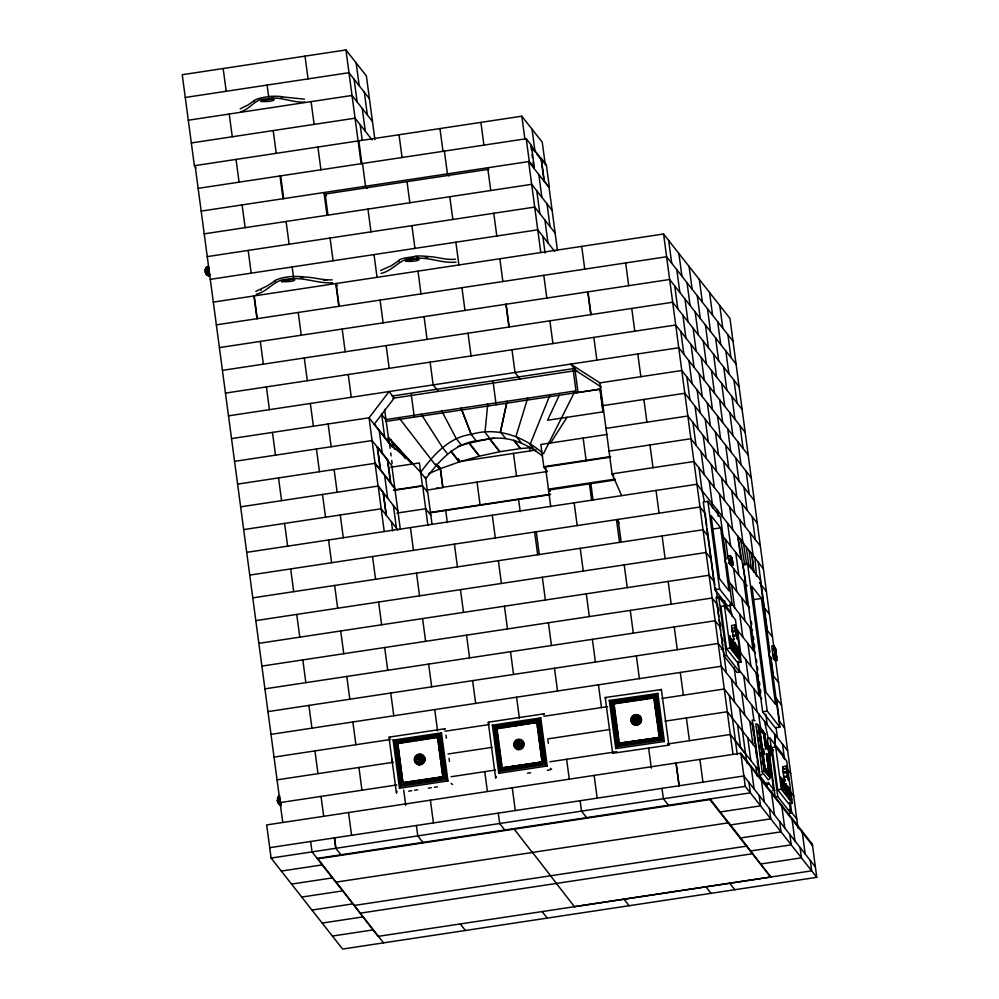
<?xml version="1.0" encoding="UTF-8"?>
<svg xmlns="http://www.w3.org/2000/svg" width="999" height="999" viewBox="0 0 999 999"><rect width="100%" height="100%" fill="white"/><g stroke="black" fill="none" stroke-linecap="round" stroke-linejoin="round"><path stroke-width="1.5" d="M397.352 754.195L395.766 742.532M398.613 751.061L397.627 743.743L399.712 742.969L399.488 741.308L397.902 741.583L398.077 743.194M400.012 774.05L397.327 754.195L398.951 753.258L398.589 751.098L396.978 751.298M402.035 776.648L398.963 753.945M402.185 784.839L401.323 784.128L399.987 774.1L401.623 773.85M401.161 782.579L402.747 781.705L401.998 776.698L400.399 776.897M439.348 750.736C438.136 747.389 443.718 750.311 439.323 750.773M441.371 753.333C441.695 749.712 437.175 754.27 441.333 753.371M442.008 770.641C440.709 767.269 446.466 770.304 441.97 770.679M444.031 773.238C444.343 769.692 439.81 774.113 443.993 773.276M495.854 733.503C494.542 730.157 500.299 733.116 495.816 733.541M497.877 736.101C498.189 732.554 493.656 736.975 497.839 736.138M498.513 753.408C497.177 750.037 502.947 752.996 498.476 753.446M502.047 767.369C501.123 763.486 499.025 769.18 502.11 767.457L497.002 729.108C492.395 728.421 498.176 732.742 496.878 728.82M538.723 724.15C538.973 720.391 534.615 725.286 538.711 724.2M539.872 732.679C540.184 729.133 535.651 733.566 539.835 732.729M540.509 749.987C539.248 746.528 544.954 749.837 540.471 750.037M541.995 761.425L541.795 759.852L543.406 759.54L543.656 761.126L541.008 762.237L502.397 767.806M731.78 628.334L733.99 639.934L734.015 638.698M735.177 627.659L737.424 639.41L735.576 625.474L735.464 626.435L735.052 624.937L731.605 625.461L731.73 628.171L735.177 627.659L735.052 624.937M785.251 769.03L782.766 769.218L783.84 777.072L787.524 777.06L788.648 780.619L786.8 766.683L786.688 767.644L786.263 766.146L782.829 766.67L782.991 769.542M786.263 766.146L787.462 777.047M209.278 275.487C208.429 277.71 206.556 266.209 207.829 266.408M209.628 274.038L209.553 274.713L208.666 271.491M279.633 795.541L280.107 800.998M730.207 563.099L729.158 558.828M757.729 732.367L757.741 733.066M759.465 726.635C760.664 734.178 759.502 720.654 759.24 730.082M768.256 773.413C763.049 764.997 772.215 782.03 769.417 773.726M769.218 753.783L769.143 754.457L767.906 747.951M770.029 773.925C768.843 775.311 769.218 773.064 768.706 773.463M770.167 755.032L770.054 756.006L768.518 745.566M404.995 782.579L405.219 784.24L403.584 784.452L403.309 782.816L440.634 777.222C439.96 780.169 443.718 778.77 442.47 776.86M541.52 762.05L541.233 763.86L501.148 769.73M772.726 648.538L772.739 650.599M407.867 782.192C409.752 784.015 405.244 785.239 406.231 782.404M410.726 781.755C412.637 783.94 407.829 784.502 409.153 781.992M419.33 780.469C421.178 782.279 416.695 783.528 417.694 780.669M422.202 780.032C424.051 782.105 419.48 782.904 420.567 780.244M425.062 779.607C426.923 781.767 422.227 782.354 423.489 779.844M430.806 778.745C432.679 780.569 428.171 781.792 429.17 778.945M433.666 778.308C435.626 780.256 430.856 781.243 432.08 778.546M436.538 777.884C438.461 780.019 433.703 780.656 434.952 778.121M538.399 721.228L537.537 720.516L495.429 726.872M497.002 728.933L498.963 728.009L498.751 726.348M501.61 725.948C500.836 728.109 508.828 728.071 507.355 725.049M501.835 727.584L498.963 727.971M504.483 725.524L504.695 727.11M504.258 767.657L504.47 769.242M507.117 767.232L507.342 768.818M510.214 724.662C510.139 726.91 519.63 726.46 518.818 723.326M510.427 726.285L507.567 726.685M509.989 766.795L510.202 768.381M513.299 725.861L513.086 724.188M515.946 723.8L516.171 725.386M513.074 767.994L512.862 766.333M515.721 765.933L515.946 767.519M518.593 765.509L518.806 767.095M521.678 722.939L521.903 724.562L519.03 724.949M521.453 765.072L521.678 766.658M521.903 724.525L524.762 724.138L524.55 722.464M527.422 722.077L527.572 723.751L524.762 724.088M524.537 766.27L524.325 764.61M527.634 723.701L530.494 723.264L530.282 721.64M527.185 764.21L527.41 765.796M530.057 763.785L530.282 765.371M533.154 721.216L533.366 722.839L536.725 722.664M533.366 722.839L530.506 723.226M532.929 763.348L533.141 764.934M536.001 764.547L535.789 762.886M538.661 762.487L538.873 764.073M541.745 763.686L543.693 763.161M436.975 737.387C435.851 733.591 434.403 738.298 437.724 738.061L442.794 776.747M536.238 722.414L536.026 720.741M487.737 404.108L485.002 432.305L490.109 438.798C509.428 435.576 527.622 444.443 542.507 456.006M768.918 782.979L768.231 784.19L766.595 784.49L759.602 775.599L752.197 720.017L755.019 720.754M612.911 708.84C611.663 705.144 617.345 708.741 612.899 708.828M613.673 714.522C612.424 710.876 618.094 714.36 613.673 714.472M614.934 711.438C615.259 707.617 610.789 712.474 614.922 711.438M615.571 728.746C614.385 725.124 619.942 728.458 615.559 728.733M617.594 731.343C617.857 727.522 613.411 732.354 617.582 731.343M617.969 734.19C618.369 730.281 613.773 735.339 617.981 734.14M654.27 699.937L653.658 697.914M655.032 705.619C653.796 701.972 659.465 705.456 655.044 705.581M656.293 702.547C656.63 698.713 652.147 703.571 656.281 702.534M656.93 719.842C655.756 716.221 661.301 719.555 656.917 719.842M658.953 722.452C659.215 718.618 654.77 723.451 658.94 722.439M659.34 725.286C659.727 721.39 655.132 726.435 659.34 725.249M764.148 770.666L762.2 772.065L755.781 723.963L757.13 723.963L758.079 725.174L764.148 770.666C764.397 772.714 773.551 778.508 768.243 779.757L762.2 772.065M505.556 438.361L500.449 431.868L507.042 401.186L385.614 419.63M500.449 431.868L507.13 401.248L575.087 390.971L543.456 453.783C523.613 436.401 497.277 426.623 471.166 434.39L461.076 408.116L471.166 434.353L476.273 440.896L490.109 438.798M657.13 737.774L657.305 739.372L658.94 739.173L658.728 737.487L619.48 743.106M624.213 742.544C626.098 744.342 621.578 745.616 622.577 742.744M627.085 742.132C628.908 744.28 624.238 744.892 625.499 742.357M632.842 741.295C634.727 743.094 630.207 744.367 631.206 741.495M635.714 740.883C637.612 743.069 632.779 743.643 634.128 741.108M644.343 739.635C646.253 741.67 641.62 742.507 642.707 739.834M650.087 738.798C651.935 740.858 647.352 741.658 648.463 738.998M652.971 738.373C654.832 740.534 650.124 741.133 651.385 738.611M396.203 745.666L397.864 745.366M396.591 748.513L398.201 748.251M397.727 757.042L399.338 756.792M398.489 762.724L400.099 762.474M400.499 765.321L398.838 765.559M399.625 771.253L401.273 770.966M400.886 768.169L399.225 768.406M402.397 779.545L400.736 779.782M500.511 756.056C500.824 752.197 496.353 757.042 500.499 756.043M537.837 730.132C536.588 726.535 542.282 729.857 537.812 730.132M541.246 755.731C540.009 752.135 545.691 755.444 541.233 755.719M542.507 752.634C542.869 748.838 538.386 753.658 542.494 752.634M402.859 782.417L397.877 743.581L437.15 737.499M442.744 776.385C447.028 775.561 441.496 773.151 442.707 776.897M542.045 761.787L536.925 722.926M763.736 763.785C764.235 762.075 763.698 760.027 763.086 758.591M619.168 742.756L614.048 704.407C609.677 703.92 615.147 707.841 614.098 703.758M653.433 697.901C652.834 693.855 650.237 699.163 653.895 698.151M769.48 776.335L766.57 754.22M527.684 398.139L516.033 436.176L521.153 442.669M771.777 753.658L771.203 754.595L771.678 753.958A5.907 5.357 -83 0 0 772.277 752.359L772.277 752.284A5.907 3.996 -28.4 0 1 771.727 753.583L771.478 754.295A6.831 5.445 68.6 0 1 770.491 755.394A6.881 5.395 -52.5 0 0 771.29 754.332L771.628 753.733M771.727 753.171L771.665 752.21M332.155 279.832C321.703 280.457 310.714 276.236 300.424 277.085M550.062 394.755L530.132 444.393L535.239 450.886M762.175 774.4L759.602 775.599M559.253 395.267L547.552 420.242L603.221 411.825L600.187 389.073L385.477 421.491M256.169 294.268C268.219 291.683 274.363 279.071 287.113 279.27C302.397 276.161 317.095 283.853 332.542 282.717M444.53 777.971L401.885 784.69M444.555 778.271L444.567 777.634M497.04 728.771L536.575 722.577M543.781 763.011L500.974 769.68L495.029 727.572M614.098 704.07C617.544 703.833 614.31 699.475 614.46 703.558M206.206 272.178L206.468 273.389L206.206 272.178A5.907 3.534 -27.3 0 0 206.393 272.365M550.586 442.994L567.045 417.295M397.065 791.445L396.528 792.969M496.316 776.485L495.779 778.009M613.286 751.76L612.674 753.283L668.88 745.129L661.35 689.347L660.389 690.247M278.421 797.677L278.671 797.389A6.831 5.482 37.3 0 1 279.258 796.952M394.318 740.933L400.387 786.438L399.488 788.248L447.977 780.956L441.483 732.754L440.184 734.04L394.318 740.933L393.107 740.084L399.488 788.248M493.568 725.973L499.637 771.478L498.738 773.288L547.24 765.996L540.734 717.794L539.448 719.08L493.568 725.973L492.37 725.124L498.738 773.288M610.614 701.261L616.683 746.765L615.721 748.576L664.36 741.52L657.817 693.306L656.63 694.58L610.614 701.261L609.265 700.349L615.721 748.576M374.175 424.3L394.205 398.052L389.098 391.558L369.068 417.794L231.531 438.598M476.273 440.846C453.808 443.856 438.436 461.663 425.761 478.846L420.654 472.352C433.329 455.157 448.701 437.35 471.166 434.353M443.993 729.67L445.142 728.97M543.244 714.71L544.243 713.798M759.877 727.135L759.352 730.269M764.472 735.476C764.784 738.81 766.008 741.608 765.509 745.017M442.582 776.735L402.872 782.567M541.957 761.937L502.572 767.856L502.834 769.492M612.325 702.534L655.319 696.291M659.015 737.549C658.503 733.478 663.299 736.226 658.691 737.687L619.904 743.306C618.893 739.934 615.147 742.632 619.417 743.181M442.207 777.06L440.684 777.259M769.118 774.275L770.229 774.138M326.661 280.257L323.401 279.97M764.485 735.451L765.296 737.175M614.298 703.796L653.583 698.026M240.16 108.866L248.077 104.945L254.258 100.574M240.547 111.801C250.774 109.153 254.957 97.939 266.508 99.113C279.533 95.492 291.671 102.959 304.782 102.085M380.619 270.492L391.333 265.709L399.175 260.389M381.006 273.414C394.205 270.517 400.437 256.78 414.997 258.441C428.796 256.755 442.02 263.624 456.081 262.138M428.683 473.688L439.485 469.018L438.399 466.196M761.163 729.782C763.411 729.295 760.152 732.23 762.237 731.493M760.951 728.496C761.438 732.904 760.114 728.883 761.101 728.696C759.74 727.284 759.864 730.644 761.163 730.119M767.744 772.414L767.819 772.09M261.251 289.822L260.776 290.222M436.076 464.173L439.797 468.893L459.165 461.963L458.279 459.065M280.532 96.691L304.395 99.151M424.812 256.718C434.765 255.644 445.092 260.527 455.382 259.191M768.206 772.826L767.731 772.527M759.877 733.266L760.064 731.53L759.727 733.116M760.264 736.101C759.615 732.417 760.788 737.1 760.639 738.948M761.026 737.474L760.376 738.623M765.459 738.386L764.61 738.648L764.922 739.71M760.751 741.458C760.676 737.599 762.262 747.302 761.837 749.787M765.846 741.233L764.922 741.907L766.058 742.856M761.787 743.156L760.876 743.843L762.012 744.792M766.221 744.08C763.948 744.18 767.819 746.628 765.896 747.851M762.175 746.003L761.313 746.265L761.625 747.327M766.595 746.915L765.946 748.064M762.549 748.85C760.851 749.787 763.96 753.496 762.649 755.681M762.924 751.698L762.274 752.834M763.311 754.532C761.388 754.757 764.347 757.092 763.136 758.703M767.344 756.93C766.433 753.283 768.293 757.692 767.407 759.228M763.686 757.379L762.774 758.054L763.898 759.003M768.119 758.291L767.469 759.44M764.073 760.227L763.211 760.476L763.523 761.55M767.794 762.075C767.669 759.228 768.943 763.86 768.169 764.922M764.447 763.074C762.287 763.099 766.021 765.671 764.11 766.845M768.88 763.985C767.582 765.933 770.254 770.491 769.367 773.651M764.822 765.908C764.447 770.441 765.696 771.278 767.544 772.502M769.255 766.832L768.393 767.082L768.706 768.156M769.642 769.667L768.718 770.341L769.854 771.29M770.017 772.514L769.155 772.764L769.467 773.838M457.742 446.441L469.031 443.194L479.245 456.193L459.49 461.863L451.123 451.223M495.716 726.972L495.142 727.722M497.277 728.246L497.165 726.623M759.889 728.945L760.451 729.22M660.464 738.91L661.038 738.161M271.603 98.751L272.877 98.414M417.794 258.229L414.985 258.891M398.963 261.426C397.003 258.242 411.538 257.255 414.747 256.493C414.335 255.307 432.517 256.356 426.698 257.218M760.027 727.334L759.315 727.547L760.751 728.234M761.675 730.769C761.138 732.105 760.152 728.071 761.812 729.607M762.949 732.404C759.515 729.083 764.472 731.368 763.461 733.054M763.248 731.418C762.549 731.98 765.034 733.104 763.91 735.551L765.758 749.362M763.81 733.703C763.074 730.306 762.437 732.217 758.079 725.174M764.322 732.791C762.512 732.966 766.67 733.503 765.084 735.551M765.758 770.229C764.023 765.758 766.533 772.864 769.03 774.45M766.47 771.141C765.022 768.368 766.52 770.092 767.394 772.314M766.97 770.429L766.258 770.641L767.319 770.878M290.659 279.233L287.15 279.782M254.383 101.548C250.724 100.387 263.998 96.728 266.246 97.153C267.245 95.792 286.214 96.091 281.78 97.415M302.035 277.635C309.24 276.273 286.513 275.999 286.85 277.322C284.84 276.548 270.367 281.169 275.349 281.668M374.887 139.635L366.383 75.936L345.954 49.95L182.23 74.713L194.368 165.709L196.066 167.882M185.265 97.465L348.988 72.702L369.43 98.689M188.299 120.217L352.023 95.454L372.465 121.441M191.333 142.957L355.057 118.194L372.09 139.86M194.368 165.709L521.828 116.184L542.257 142.183L545.292 164.922M198.139 188.349L526.248 138.724L531.356 145.23L534.39 167.969L529.283 161.476L526.248 138.724M201.174 211.101L529.283 161.476M488.886 169.268L325.162 194.031L327.984 215.272M204.208 233.853L531.668 184.328L552.097 210.314M207.243 256.606L534.702 207.08L555.132 233.067M210.277 279.345L537.737 229.82L554.77 251.486M213.311 302.098L663.573 234.003L729.982 318.469L773.9 647.589M216.358 324.85L666.608 256.755L733.016 341.221M219.393 347.602L669.642 279.495L736.051 363.973M222.427 370.354L672.677 302.247L739.085 386.725M225.462 393.094L675.711 325L742.12 409.478M228.496 415.846L678.746 347.752L745.154 432.217M392.108 396.041L575.224 368.356M392.782 398.276L576.86 370.429M601.211 386.925L575.799 370.592L570.691 364.098L599.924 382.879L681.78 370.504L748.201 454.97M600.499 389.16L576.236 392.832L573.201 370.08M234.565 461.351L372.103 440.547L391.795 465.609L394.83 488.349L390.459 482.792L387.425 460.039M602.959 405.631L684.814 393.256L751.236 477.722M494.093 438.024L489.747 438.686L499.962 451.673L520.254 448.613L513.748 440.334M237.6 484.103L375.137 463.299L380.244 469.792L377.21 447.04M605.993 428.384L687.849 415.996L754.27 500.474M607.404 434.403L540.834 444.468L543.868 467.22L547.277 471.553M390.684 467.27L419.393 462.924L422.427 485.676L427.784 492.495L432.03 524.338M458.291 461.75L536.088 449.987M240.634 506.843L378.171 486.051L383.279 492.544L386.313 515.297M609.028 451.136L690.883 438.748L757.304 523.226M610.589 456.568L545.404 466.421L548.439 489.173L550.137 491.346M393.718 490.022L422.427 485.676M543.868 467.22L610.439 457.155M393.868 490.347L422.677 485.989L427.934 525.424M435.639 488.386L438.698 487.924M441.77 487.462L547.552 471.466M427.472 489.997L442.794 487.687L440.172 467.969M243.669 529.595L381.206 508.803L397.927 530.057M548.439 489.173L615.147 479.083M396.903 513.099L425.711 508.741L430.819 515.234M615.234 479.982L548.526 490.072L550.761 506.755M429.47 512.524L550.586 494.218M430.544 512.762L550.461 494.63M246.703 552.347L696.965 484.253L763.373 568.718M726.098 558.99L720.554 517.42L707.879 501.311L703.296 501.998L715.009 589.747L727.672 605.869L732.255 605.169L726.71 563.611M249.738 575.099L699.999 507.005L705.631 514.173M252.784 597.852L703.034 529.745L708.141 536.251M713.211 528.971L720.666 527.847L729.07 590.896L719.517 578.733L711.101 515.684L720.666 527.847M255.819 620.604L706.068 552.497L711.176 559.003M730.319 555.594L728.358 555.881A7.655 0.762 81.4 0 0 729.357 563.361L730.981 565.434L732.941 565.134A7.655 0.762 81.4 0 0 731.942 557.667L730.319 555.594A7.655 0.762 81.4 0 0 731.318 563.061L732.941 565.134M729.357 563.361L731.318 563.061M769.829 651.835L760.189 579.582L747.514 563.461L742.931 564.16L762.624 711.75L775.286 727.859L779.869 727.16L770.441 656.443M258.853 643.344L709.103 575.249L714.297 581.855L714.922 584.877M715.009 589.747L719.592 589.06L732.255 605.169M732.23 616.62L731.817 613.548L718.743 596.915L716.121 597.315L723.925 655.806L737.012 672.439L739.622 672.052L738.186 661.276M261.888 666.096L712.137 598.001L717.781 605.169M752.484 599.8L761.425 598.451L775.574 704.482L766.008 692.319L751.86 586.276L761.425 598.451M724.45 605.794L720.853 606.343L726.485 648.588L737.524 662.624L741.121 662.075L735.489 619.83L724.45 605.794L730.094 648.039L741.121 662.075M264.922 688.848L715.172 620.754L719.43 626.161M731.792 630.644L735.239 630.119M732.092 631.892L735.526 631.368M732.517 635.426L735.951 634.914M732.866 636.375L736.313 635.851M267.957 711.6L718.206 643.493L723.313 649.999L726.348 672.752M721.103 649.4L723.863 648.988M726.485 648.588L730.094 648.039M775.711 653.633L776.011 658.091L774.625 648.289L776.66 657.991L776.722 656.88L775.324 647.851L773.688 645.779L771.727 646.078L773.401 658.653L775.037 660.714L776.997 660.426L775.823 650.998M736.275 653.234L739.872 652.697M723.925 655.806L726.548 655.406L739.622 672.052M270.991 734.352L721.241 666.246L787.662 750.724M773.401 658.653L775.374 658.353L776.997 660.426M274.026 757.092L390.759 739.447M444.942 731.243L489.298 724.537M543.881 716.283L607.542 706.655M661.95 698.426L724.275 688.998L754.008 726.797M277.06 779.844L393.406 762.249M447.977 753.995L492.02 747.339M547.589 738.935L609.74 729.532M664.984 721.178L727.309 711.75L755.444 747.514L756.655 756.618M762.624 711.75L767.207 711.051L779.869 727.16M280.095 802.597L396.828 784.939M451.024 776.747L495.367 770.042M549.949 761.787L616.645 751.698M668.019 743.93L730.356 734.502L759.615 771.715M761.825 731.655L763.611 731.88M783.453 757.829L783.041 754.757L769.967 738.124L767.344 738.511L768.368 746.216M775.674 747.002L772.077 747.539L777.709 789.797L788.748 803.833L792.344 803.283L786.712 761.038L775.674 747.002L781.305 789.247L792.344 803.283M269.705 847.676L743.868 775.973M783.016 771.84L786.45 771.328M783.316 773.101L786.75 772.577M783.728 776.635L787.175 776.111M271.091 858.079L745.254 786.363L816.77 877.334L342.62 949.05L271.091 858.079L266.671 824.924L740.833 753.221L812.349 844.192L816.77 877.334M317.133 858.391L750.361 792.856L748.975 782.467M772.327 790.609L775.087 790.184M777.709 789.797L781.305 789.247M787.487 794.442L791.096 793.893M281.318 871.078L322.24 864.884M788.223 813.648L790.846 813.248L777.771 796.615L775.149 797.015L769.405 753.908M789.372 799.375L791.77 799.013M719.642 812.05L760.576 805.856L759.19 795.454M291.533 884.078L332.467 877.884M532.542 852.459L335.976 882.129L317.894 858.815L710.526 799.475L728.608 822.801M729.857 825.049L770.791 818.855L769.405 808.453M301.748 897.065L342.682 890.871M740.084 838.036L781.006 831.842L779.62 821.453M311.963 910.064L352.897 903.87M752.734 853.808L746.915 846.091L354.308 905.456L360.127 913.173L752.647 853.708L770.729 877.035L574.4 906.667M750.299 851.036L791.233 844.842L789.834 834.44M322.178 923.064L363.112 916.87M760.514 864.035L801.448 857.841L800.062 847.439M332.405 936.051L373.326 929.869M444.905 728.758L388.973 737.162L396.378 792.756M544.168 713.798L488.224 722.202L495.629 777.796M492.32 725.187L540.821 717.894M393.069 740.147L441.558 732.854M497.215 726.748L538.261 720.916M396.004 744.093L397.677 743.955M396.378 746.94L397.989 746.628M396.753 749.787L398.364 749.475M397.115 752.559L398.776 752.384M397.49 755.406L399.15 755.219M397.902 758.316L399.5 758.004M398.089 759.877L399.725 759.627M398.251 761.101L399.887 760.851M398.626 763.935L400.299 763.76M399.001 766.782L400.674 766.595M399.413 769.692L401.049 769.442M399.8 772.527L401.398 772.227M400.149 775.311L401.785 775.074M400.524 778.159L402.16 777.909M400.899 781.006L402.572 780.818M400.387 786.438L446.266 779.545L447.977 780.956M499.637 771.478L545.516 764.572L547.24 765.996M408.641 791.146L411.675 790.696M414.697 790.234L417.732 789.784M428.334 788.186L431.356 787.736M434.39 787.274L437.412 786.825M527.584 773.226L530.619 772.764M547.277 770.266L550.299 769.817M606.131 698.114L605.144 697.502L661.463 689.56M609.303 700.474L657.941 693.418M654.058 698.363C656.031 696.303 656.955 701.161 654.258 699.924M616.683 746.765L662.699 740.084L664.36 741.52M268.331 99.376L263.274 99.912M413.261 259.191L408.191 259.728M275.212 280.694L267.008 286.064L255.844 291.371M760.813 729.67C758.728 729.957 761.912 728.97 760.239 727.584M762.537 730.519L761.775 730.369M764.535 734.415C762.712 734.852 761.688 727.647 758.503 727.334L764.148 769.417L769.455 776.335M765.534 768.606L764.772 768.456M766.258 769.517L765.122 769.267L764.41 767.232M770.042 775.686L769.068 773.913M530.794 447.689L520.579 448.563L514.085 440.297M760.489 728.708L761.762 729.332M764.297 734.715L758.928 728.671M760.276 731.792L759.477 730.257M760.114 730.569L759.29 730.157M760.651 734.627L759.864 733.104M760.489 733.416L759.677 733.004M760.863 736.251L760.052 735.851M761.413 740.321L760.614 738.798M761.25 739.098L760.439 738.686M765.684 740.009L764.71 739.46M761.625 741.945L760.664 741.383M766.433 745.704L765.808 745.391M762.387 747.627L761.413 747.077M762.761 750.474L761.8 749.912M763.149 753.321L762.324 752.909M767.744 755.456L766.608 753.671L769.879 777.946M767.582 754.233L766.757 753.82M763.523 756.168L762.562 755.606M767.956 757.08L767.332 756.767M768.493 761.138L767.707 759.615M768.331 759.914L767.369 759.365M764.285 761.85L763.311 761.288M768.718 762.761L767.894 762.349M764.66 764.697L763.848 764.285M769.093 765.609L768.131 765.047M769.48 768.456L768.506 767.894M438.286 735.476L439.135 736.188M271.616 97.415L272.877 97.39M416.533 257.218L417.794 257.205M654.745 696.003L655.444 696.415L660.988 738.81L618.219 745.017M619.655 743.156C618.443 745.679 623.201 745.242 621.341 742.931M782.766 766.658L783.74 768.755M766.196 748.239L766.82 748.551L765.846 747.989L763.898 734.19M767.869 745.666L769.405 756.106L769.48 754.183M618.144 745.129L617.657 744.455M531.518 721.428L531.73 723.051M528.858 723.476L528.646 721.852M525.998 723.913L525.786 722.289M522.914 722.714L523.126 724.337M520.042 723.151L520.317 724.799M517.395 725.199L517.182 723.576M514.31 724.013L514.535 725.636M511.451 724.437L511.663 726.061M508.578 724.874L508.853 726.523M505.706 725.299L505.931 726.922M503.059 727.359L502.847 725.736M499.975 726.161L500.199 727.784M540.109 763.885L539.885 762.262M537.237 764.322L537.025 762.699M534.153 763.124L534.378 764.747M531.293 763.561L531.555 765.209M528.633 765.609L528.421 763.985M525.549 764.422L525.774 766.046M522.689 764.847L522.902 766.483M520.042 766.907L519.817 765.284M514.298 767.769L514.085 766.146M511.213 766.57L511.438 768.206M508.354 767.007L508.616 768.656M505.706 769.068L505.482 767.432M437.762 777.659C436.526 780.231 441.296 779.657 439.41 777.409M426.298 779.382C425.062 781.955 429.832 781.38 427.934 779.133M414.835 781.106C413.586 783.678 418.369 783.104 416.471 780.856M654.208 738.161C652.971 740.746 657.742 740.159 655.856 737.924M645.579 739.41C644.343 741.995 649.113 741.408 647.227 739.173M636.95 740.659C635.714 743.244 640.484 742.657 638.598 740.421M489.16 722.839L488.374 722.427M389.91 737.799L389.111 737.387M207.255 274.713L207.105 274.6A5.907 3.621 20 0 1 206.019 273.551L206.006 273.626A5.907 5.719 54.1 0 0 207.055 274.975C208.092 276.174 205.432 273.639 207.205 275.112M550.412 768.356L551.66 769.38M451.148 783.316L452.559 784.54M667.544 743.893L668.88 745.129M387.937 438.673L390.047 444.155L412.899 463.911M653.808 698.001L659.265 736.937M439.011 735.876L395.904 742.045L401.486 784.452M388.411 437.262L420.654 472.352M391.433 441.496L412.237 464.135M745.741 581.88L737.662 535.988L743.468 543.369L746.628 564.56M530.831 145.479L541.046 158.479L544.08 181.219M533.216 149.563L535.077 151.935L532.042 129.183M536.938 154.296L543.444 162.562M760.339 545.966L693.93 461.501L612.062 473.876L599.924 382.879M449.125 176.024L447.427 173.851L444.393 151.111M721.353 534.178L741.333 559.577M759.44 582.617L766.408 591.47M729.033 562.824L747.152 585.864M762.474 605.369L769.442 614.223M728.358 580.856L749.487 607.729M765.646 628.284L772.477 636.975M731.393 603.608L752.522 630.481M735.364 627.534L755.556 653.234M772.976 675.386L778.546 682.467M613.761 476.048L612.062 473.876L621.64 495.641M738.398 650.287L758.603 675.986M776.011 698.126L781.58 705.219M520.129 379.008L515.022 372.515L511.988 349.762M367.257 188.399L365.559 186.239L362.525 163.486M738.648 669.492L761.638 698.738M779.045 720.878L784.615 727.971M619.043 522.877L616.495 519.63L619.53 542.382M764.535 740.197L768.356 745.054M786.438 768.056L790.696 773.476M326.523 195.779L323.976 192.532L327.01 215.285M767.794 763.236L770.641 766.845M789.472 790.808L793.73 796.215M767.969 782.342L774.475 790.621M789.335 809.515L796.765 818.968M735.326 741.021L745.541 754.008L742.507 731.256M743.868 775.961L815.384 866.932M438.261 391.396L433.154 384.89L430.119 362.15M337.487 285.739L335.789 283.579L338.823 306.331M461.326 445.054L456.218 438.561L441.783 411.089M450.811 451.336L459.165 461.963M447.477 453.821L442.37 447.315L421.253 414.235M709.427 799.05L770.729 877.022M435.764 464.298L439.485 469.018M436.088 465.884L398.863 417.632M381.368 414.098L386.051 420.055M394.568 444.105L405.719 458.279M393.344 443.069L405.419 458.429M374.5 424.25L389.086 442.807L384.59 409.378M390.047 444.155L392.607 447.402M389.498 443.793L369.068 417.794L378.059 486.038L397.902 511.276M668.493 805.244L663.386 798.75L662 788.348M729.632 883.241L734.914 889.722M375.025 463.286L394.867 488.523L400.337 529.47M705.893 886.837L711.001 893.331M586.625 817.619L581.518 811.126L580.132 800.723M624.038 899.212L629.145 905.718M504.77 830.007L499.662 823.513L498.276 813.111M542.17 911.6L547.277 918.093M422.902 842.382L417.794 835.888L416.408 825.486M460.302 923.975L465.409 930.481M341.034 854.769L335.764 848.301L334.378 837.899M383.554 942.856L312.025 851.885L310.639 841.483M746.915 846.091L728.833 822.764L532.28 852.447L514.198 829.12M532.504 852.409L550.624 875.786M556.318 883.341L574.437 906.717M336.201 882.092L354.283 905.419M360.015 913.036L378.097 936.363L811.663 870.841L810.276 860.439M550.611 875.761L556.431 883.503M279.333 803.433L278.821 802.684M763.898 764.397L763.536 763.748M617.869 744.929L612.1 702.859M438.886 735.714L444.692 777.959M763.698 748.863L764.447 754.495L764.347 752.022M281.256 805.656L280.344 802.334M277.485 799.699L277.834 801.735M811.2 842.719L812.524 845.491L742.157 755.981L740.821 753.209L745.254 786.363M398.888 448.451L400.149 451.198M398.576 448.588L399.85 451.336M390.934 439.697L394.63 449.288M438.711 466.071L439.797 468.893M725.586 558.99C724.45 556.843 726.136 566.683 726.248 563.161M772.215 749.849L771.54 748.351A5.907 5.719 54.1 0 0 770.491 747.015L770.167 746.753A6.831 6.131 -81 0 0 768.718 746.028L768.943 746.678M205.307 270.642L205.769 273.326A5.907 5.245 -70.8 0 0 206.731 274.563L207.005 274.762A6.831 4.795 -62.9 0 0 208.204 275.175A6.881 4.058 25.2 0 1 207.155 274.413L206.556 273.901A5.907 2.373 9 0 1 205.732 273.189L205.582 272.203M458.591 458.966L459.49 461.863M731.73 639.422C730.107 633.566 732.255 651.91 733.041 649.175M784.827 779.994L785.214 781.143L785.226 779.907M764.56 721.353L768.356 738.773M702.147 490.846L704.357 501.436M715.559 587.899L717.769 598.488M773.775 657.492L773.201 654.283M209.203 269.243C206.718 258.591 209.241 281.094 209.89 274.438M209.128 269.83L208.404 267.532L208.529 270.554M280.994 802.234L281.243 803.446M775.998 651.011L775.349 648.151L775.636 652.597M740.721 539.935L744.779 565.259M782.954 780.631C781.28 774.749 783.503 793.156 784.252 790.371L782.704 778.571M735.089 643.656C732.567 634.577 740.247 677.322 734.827 642.419M775.374 658.353L773.688 645.779M769.642 653.234C766.895 638.349 770.716 666.595 770.104 656.917M204.783 271.703L204.67 271.828M277.01 800.936L276.898 801.073M802.135 831.193L805.169 853.945M775.511 659.715L797.976 828.071M727.909 334.727L730.943 357.48M733.978 380.219L737.012 402.972M740.047 425.724L743.081 448.476M746.116 471.228L749.163 493.968M752.197 516.72L755.232 539.472M758.266 562.225L767.369 630.469M771.016 657.767L773.438 675.973M776.473 698.726L779.507 721.478M782.492 744.068L784.577 759.39M790.434 803.371L791.658 812.474M791.92 818.193L794.954 840.946M789.41 802.472L790.846 813.248M786.663 788.261L787.075 791.358M719.767 305.482L722.801 328.221M725.836 350.974L728.87 373.726M731.905 396.478L734.939 419.23M737.974 441.983L741.008 464.722M744.043 487.475L747.09 510.227M750.124 532.979L753.159 555.731M776.023 727.11L777.434 737.724M780.956 779.969L781.767 786.038M717.694 321.728L720.729 344.48M723.763 367.232L726.797 389.985M729.832 412.724L732.866 435.477M735.901 458.229L738.935 480.981M741.97 503.733L745.017 526.473M781.693 805.194L784.739 827.946M746.265 546.915L749.013 566.92M747.514 563.461L767.207 711.051M769.967 738.124L771.403 748.9M771.815 751.972L777.771 796.615M709.552 292.482L712.587 315.234M715.621 337.987L718.656 360.726M721.69 383.479L724.725 406.231M727.759 428.983L730.793 451.735M733.828 474.475L736.862 497.227M739.897 519.98L742.944 542.732M765.808 714.11L767.22 724.725M751.31 621.378L751.71 624.412M753.333 636.55L753.745 639.585M754.345 644.13L754.757 647.165M756.368 659.303L756.78 662.325M757.379 666.882L757.791 669.917M759.402 682.055L759.814 685.089M760.414 689.635L760.826 692.669M768.818 753.196L773.626 789.547M764.522 733.054L764.747 734.69M765.097 736.912L765.259 738.124M765.471 739.76L765.634 740.971M765.858 742.594L766.021 743.818M766.233 745.441L766.395 746.665M767.369 753.97L767.532 755.194M767.756 756.817L767.919 758.041M768.131 759.665L768.293 760.876M768.506 762.499L768.668 763.723M768.893 765.346L769.055 766.57M769.267 768.194L769.43 769.405M769.655 771.041L769.817 772.252M770.029 774.312L770.254 775.948M707.479 308.728L710.514 331.481M713.548 354.233L716.583 376.985M719.617 399.737L722.652 422.477M725.686 445.229L728.721 467.982M731.755 490.734L734.789 513.486M737.824 536.238L740.858 558.978M743.905 581.73L746.94 604.482M749.974 627.235L753.009 649.987M756.043 672.727L759.078 695.491M764.173 732.592L764.385 734.215M769.68 773.863L769.892 775.499M763.81 732.142L765.833 747.614M766.37 753.958L769.18 774.587M771.478 792.207L774.512 814.959M763.099 731.231C762.986 734.053 762.324 732.816 762.736 730.769M768.606 772.502L768.818 774.125M768.243 772.052L768.618 773.863M762.374 730.319C762.262 733.141 761.638 731.905 762.025 729.869M767.881 771.59L768.106 773.214M767.532 771.141L767.894 772.964M766.82 770.229L767.032 771.852M766.458 769.779L766.832 771.59M758.641 713.81L760.863 730.494M766.096 769.317L766.32 770.941M765.746 768.868L766.108 770.679M765.384 768.406L765.596 770.029M759.902 730.306L760.064 731.53M760.289 733.154L760.451 734.365M760.664 736.001L760.826 737.212M761.038 738.835L761.201 740.059M761.425 741.683L761.588 742.906M761.8 744.53L761.962 745.741M762.187 747.377L762.349 748.588M762.562 750.212L762.724 751.435M762.936 753.059L763.099 754.282M763.323 755.906L763.486 757.117M763.698 758.74L763.86 759.964M764.085 761.588L764.247 762.811M764.46 764.435L764.622 765.646M699.325 279.483L702.372 302.235M705.406 324.987L708.441 347.739M711.475 370.492L714.51 393.231M717.544 415.984L720.579 438.736M723.613 461.488L726.648 484.24M729.682 506.98L732.717 529.732M735.751 552.484L738.785 575.237M741.832 597.989L744.867 620.729M747.901 643.481L750.936 666.233M753.97 688.985L757.005 711.738M766.52 783.016L767.12 787.562M758.179 737.737L758.578 740.709M759.165 745.154L759.565 748.126M760.164 752.572L760.551 755.544M761.35 761.475L761.738 764.447M697.252 295.741L700.287 318.494M703.333 341.233L706.368 363.986M709.402 386.738L712.437 409.49M715.471 432.242L718.506 454.982M721.54 477.734L724.575 500.487M727.609 523.239L730.644 545.991M733.678 568.731L736.713 591.483M739.76 614.235L742.794 636.987M745.828 659.74L748.863 682.479M751.897 705.232L753.92 720.404M761.263 779.208L764.297 801.96M752.984 724.2L759.59 773.688M752.372 724.737L753.795 735.351M754.195 738.386L754.807 742.931M757.254 761.176L757.667 764.198M758.066 767.232L758.478 770.266M689.11 266.496L692.145 289.235M695.179 311.988L698.214 334.74M701.261 357.492L704.295 380.244M707.329 402.984L710.364 425.736M713.398 448.489L716.433 471.241M719.467 493.993L722.502 516.733M725.536 539.485L728.171 559.203M731.605 584.989L734.64 607.742M737.687 630.494L740.721 653.234M743.756 675.986L746.79 698.738M749.824 721.49L752.859 744.243M755.893 766.982L757.105 776.086M687.037 282.742L690.072 305.494M693.106 328.246L696.141 350.986M699.188 373.738L702.222 396.491M705.257 419.243L708.291 441.995M711.325 464.747L714.36 487.487M717.394 510.239L718.206 516.308M729.944 604.27L731.156 613.374M737.836 663.423L738.236 666.458M741.683 692.245L744.717 714.984M747.751 737.737L750.786 760.489M751.048 766.208L754.083 788.96M731.68 638.873L733.091 649.437M678.895 253.496L681.93 276.248M684.964 299.001L687.999 321.74M691.033 344.493L694.068 367.245M697.115 389.997L700.149 412.749M703.184 435.489L706.218 458.241M709.253 480.994L712.287 503.746M729.894 635.689L730.294 638.723M730.719 641.783L731.33 646.341M734.14 667.544L736.575 685.739M739.61 708.491L742.644 731.243M745.679 753.995L746.89 763.086M707.879 501.311L719.592 589.06M676.822 269.742L679.857 292.495M682.891 315.247L685.926 337.999M688.96 360.751L691.995 383.491M695.029 406.243L698.076 428.996M701.111 451.748L704.145 474.5M731.455 679.245L734.502 701.997M737.537 724.75L740.571 747.489M718.743 596.915L726.548 655.406M718.431 608.241L718.83 611.263M720.441 623.326L720.853 626.348M722.464 638.423L722.864 641.433M668.681 240.497L671.715 263.249M674.75 286.001L677.784 308.753M680.819 331.493L683.853 354.245M686.887 376.998L689.922 399.75M692.956 422.502L696.003 445.242M699.038 467.994L702.072 490.746M705.107 513.498L706.718 525.636M707.13 528.658L714.21 581.743M717.245 604.495L717.856 609.053M718.256 612.075L718.868 616.633M719.268 619.667L719.879 624.213M720.279 627.247L720.691 630.282M721.29 634.827L721.703 637.861M722.302 642.419L722.714 645.441M729.382 695.491L737.274 754.645M663.573 234.003L732.979 754.22M699.899 759.402L702.934 782.155M625.674 262.937L628.708 285.689M631.743 308.441L634.777 331.193M637.812 353.946L640.846 376.685M643.88 399.438L646.927 422.19M649.962 444.942L652.996 467.694M656.031 490.447L659.065 513.186M662.1 535.939L665.134 558.691M668.169 581.443L671.203 604.195M674.238 626.935L677.272 649.687M680.307 672.439L683.353 695.192M686.388 717.944L689.422 740.684M676.161 762.999L679.195 785.751M675.986 763.024L679.02 785.776M656.63 694.58L662.699 740.084M588.011 291.845L591.046 314.598M581.705 246.378L584.74 269.131M587.774 291.883L590.809 314.635M593.843 337.387L596.878 360.127M618.131 519.38L621.166 542.132M624.2 564.885L627.235 587.637M630.269 610.377L633.304 633.129M636.351 655.881L639.385 678.633M648.688 748.401L651.323 768.119M599.974 389.235L603.009 411.988M641.47 740.009C643.231 742.207 638.711 742.844 639.835 740.247M629.969 741.683C631.88 743.843 627.147 744.555 628.321 741.92M590.834 483.678L593.069 500.362M574.974 369.618L578.009 392.37M589.46 483.878L591.683 500.561M583.141 438.074L586.176 460.826M557.367 249.75L549.063 187.562L528.633 161.576L540.771 252.572M546.99 203.821L550.024 226.573M538.848 174.575L541.883 197.315M544.917 220.067L547.952 242.819M605.257 697.714L612.674 753.283M531.031 146.99L531.431 150.025M532.042 154.583L532.442 157.617M533.054 162.163L533.866 168.232M536.775 190.821L539.81 213.574M542.844 236.313L545.067 253.009M543.806 275.324L546.84 298.077M549.875 320.829L552.922 343.569M574.163 502.822L577.197 525.574M580.232 548.326L583.266 571.066M586.301 593.818L589.348 616.57M592.382 639.323L595.416 662.075M598.451 684.827L601.485 707.567M521.828 116.184L524.862 138.936M594.13 775.399L597.165 798.151M529.42 446.353L530.032 450.899M506.143 304.233L509.178 326.985M487.699 167.77L490.734 190.509M493.768 213.262L496.803 236.014M499.837 258.766L502.872 281.518M505.919 304.27L508.953 327.01M536.263 531.768L539.298 554.507M542.332 577.26L545.379 600.012M548.414 622.764L551.448 645.516M554.482 668.256L557.517 691.008M566.62 759.265L569.255 778.983M480.894 122.377L483.928 145.13M534.627 532.005L537.662 554.757M513.474 453.409L516.508 476.161M518.581 499.45L520.204 511.588M547.902 740.247L548.314 743.343M539.448 719.08L545.516 764.572M493.106 382.005L496.141 404.757M538.274 721.066L543.943 762.999M534.378 720.991L534.602 722.614M449.8 196.703L452.834 219.455M455.869 242.208L458.916 264.96M461.95 287.7L464.985 310.452M468.019 333.204L471.053 355.956M492.295 515.209L495.329 537.949M498.376 560.701L501.411 583.453M504.445 606.206L507.48 628.958M510.514 651.698L513.548 674.45M516.583 697.202L519.418 718.431M439.96 128.571L442.994 151.324M516.958 765.709L517.17 767.344M477.035 482.13L480.069 504.882M512.262 787.786L515.297 810.539M407.018 181.656L409.852 202.884M411.913 225.649L414.947 248.401M417.982 271.141L421.016 293.893M424.051 316.646L427.085 339.398M454.408 544.143L457.442 566.895M460.477 589.647L463.511 612.399M466.545 635.139L469.58 657.891M472.614 680.644L475.649 703.396M484.752 771.64L487.387 791.358M399.026 134.753L402.06 157.505M440.297 467.569L442.919 487.287M445.729 510.464L447.34 522.602M425.512 477.01L427.535 492.182M411.238 394.38L414.285 417.132M364.31 92.195L367.357 114.947M356.168 62.949L359.203 85.689M362.237 108.441L365.284 131.194M445.966 735.139L446.378 738.236M449.063 758.303L449.475 761.388M354.096 79.196L357.13 101.948M360.164 124.7L362.187 139.86M440.184 734.04L446.266 779.545M358.828 140.834L361.863 163.586M367.944 209.091L370.979 231.843M374.013 254.583L377.048 277.335M380.082 300.087L383.117 322.839M386.151 345.592L389.185 368.331M410.439 527.584L413.474 550.337M416.508 573.089L419.543 595.829M422.577 618.581L425.611 641.333M428.646 664.085L431.68 686.837M434.715 709.59L437.55 730.818M345.954 49.95L361.126 163.699M389.697 445.304L390.109 448.339M390.709 452.884L391.121 455.919M391.72 460.477L392.132 463.511M381.68 414.498L384.715 437.237M393.406 505.556L396.441 528.309M430.394 800.162L433.429 822.914M379.283 430.794L382.317 453.546M391.421 521.79L392.632 530.894M384.652 475.524L387.687 498.276M383.191 492.557L386.226 515.309M378.171 486.051L384.24 531.543M413.598 781.293C415.472 783.466 410.876 784.14 411.963 781.53M317.907 147.028L320.941 169.78M330.045 238.024L333.079 260.776M336.114 283.529L339.148 306.281M342.182 329.033L345.217 351.773M348.251 374.525L351.286 397.277M372.54 556.53L375.574 579.27M378.609 602.022L381.643 624.775M384.677 647.527L387.712 670.279M390.746 693.019L393.793 715.771M403.708 790.097L405.731 805.256M305.02 56.144L308.054 78.896M311.089 101.636L314.123 124.388M391.995 759.003L392.407 762.087M328.134 423.988L331.168 446.74M340.272 514.985L343.306 537.737M334.103 469.48L337.15 492.257M280.657 175.874L283.691 198.626M280.007 175.974L283.042 198.714M286.076 221.466L289.111 244.218M292.145 266.97L293.569 277.585M298.214 312.462L301.248 335.214M304.283 357.967L307.317 380.719M310.364 403.471L313.399 426.223M316.433 448.963L319.468 471.715M322.502 494.468L325.537 517.22M328.571 539.972L331.606 562.712M334.64 585.464L337.674 608.216M340.709 630.968L343.743 653.721M346.79 676.46L349.825 699.213M352.859 721.965L355.894 744.717M358.928 767.469L361.963 790.209M267.12 85.077L268.743 97.215M273.202 130.582L276.236 153.334M348.539 812.549L351.573 835.301M334.54 837.874L335.926 848.276M236.039 159.415L239.073 182.155M242.108 204.907L245.142 227.66M248.177 250.412L251.211 273.164M254.245 295.904L257.28 318.656M260.314 341.408L263.361 364.16M266.396 386.913L269.43 409.652M272.465 432.405L275.499 455.157M278.534 477.909L281.568 500.661M284.603 523.414L287.637 546.153M290.672 568.906L293.706 591.658M296.74 614.41L299.787 637.162M302.822 659.902L305.856 682.654M308.891 705.406L311.925 728.159M314.96 750.911L317.994 773.651M321.029 796.403L323.664 816.121M253.921 295.954L256.955 318.706M223.164 68.519L226.199 91.271M229.233 114.023L232.268 136.776M195.105 165.597L282.729 822.314M751.298 568.556L749.1 550.524L751.922 554.195L753.783 572.302M757.392 731.805L757.292 730.731M784.09 777.584L784.752 779.844M753.82 572.352L751.985 554.258L754.969 558.004L756.518 576.336M772.364 750.861L772.377 751.635L771.815 748.8A5.907 2.373 9 0 0 770.991 748.076L770.704 747.851A6.831 4.021 25.2 0 0 769.692 747.04M774.774 734.253L775.099 746.29M724.675 600.874L724.799 605.394M712.362 503.846L712.487 508.366M774.787 734.34L775.049 746.315M207.118 268.069A6.831 3.334 -48.3 0 1 207.405 267.707M206.368 269.093A5.907 2.01 -30.5 0 0 205.544 270.067L205.507 269.93A5.907 5.619 37.4 0 1 206.181 268.444L206.431 268.157A6.831 5.482 37.3 0 1 207.355 267.532M207.38 275.237A6.831 6.131 -81 0 0 208.828 275.961A6.831 4.67 43.6 0 1 207.755 275.175M278.147 798.825A5.907 2.01 -30.5 0 0 277.784 799.3L277.747 799.163A5.907 5.619 37.4 0 1 278.209 798.026M768.718 746.028A6.831 4.67 43.6 0 1 770.117 747.102L770.441 747.377A5.907 3.621 20 0 1 771.528 748.438L771.703 748.651A5.907 5.245 -70.8 0 0 770.816 747.427L770.529 747.215A6.831 4.795 -62.9 0 0 769.642 746.877M772.177 750.798A5.907 3.159 17.4 0 1 771.777 751.385M260.914 101.461C277.422 102.51 279.67 95.941 260.914 101.461M281.518 281.618C298.014 282.68 300.274 276.111 281.518 281.618M405.844 261.276C422.34 262.325 424.587 255.756 405.844 261.276M632.779 721.191L633.603 722.24L632.842 721.191M635.239 721.028L635.239 721.365A5.907 1.411 87.9 0 1 635.152 722.964L635.027 723.301A6.831 2.71 -75.1 0 1 634.215 724.4A6.831 4.358 -60.5 0 1 634.09 722.939L634.178 722.577A5.907 2.835 -42 0 1 635.039 721.29L635.239 721.028M437.837 739.26C442.12 739.635 436.763 735.614 437.837 739.26M438.224 742.107C442.495 742.457 437.2 738.361 438.224 742.107M438.598 744.942C442.869 745.316 437.537 741.283 438.598 744.942M438.973 747.789C443.319 748.263 437.824 744.105 438.973 747.789M440.109 756.318C444.368 756.792 439.098 752.609 440.109 756.318M440.497 759.165C439.148 756.068 444.93 758.765 440.459 759.315M440.871 762.012C445.217 762.487 439.722 758.316 440.871 762.012M441.258 764.847C445.604 765.234 440.059 761.213 441.258 764.847M441.633 767.694C445.916 768.056 440.621 763.948 441.633 767.694M496.615 739.085C500.961 739.522 495.516 735.301 496.615 739.085M497.002 741.932C501.348 742.307 495.804 738.286 497.002 741.932M497.377 744.767C501.66 745.129 496.366 741.021 497.377 744.767M497.752 747.614C496.428 744.542 502.21 747.24 497.714 747.764M498.139 750.461C502.472 750.936 496.99 746.765 498.139 750.461M499.275 758.99C503.521 759.452 498.264 755.269 499.275 758.99M499.65 761.837C503.996 762.312 498.501 758.141 499.65 761.837M500.037 764.672C504.37 765.147 498.888 760.988 500.037 764.672M537.474 727.147C541.745 727.497 536.463 723.401 537.474 727.147M538.611 735.676C542.869 736.126 537.637 731.88 538.611 735.676M538.985 738.511C543.331 738.885 537.799 734.852 538.985 738.511M539.373 741.358C543.643 741.72 538.349 737.612 539.373 741.358M539.747 744.205C544.093 744.68 538.598 740.509 539.747 744.205M540.134 747.052C544.48 747.427 538.936 743.406 540.134 747.052M541.645 758.416C545.978 758.903 540.496 754.732 541.645 758.416M417.532 762.337L417.532 762.549A6.831 4.471 -59.9 0 0 417.694 764.01A6.831 2.535 -75.6 0 0 418.456 762.911L418.569 762.562A5.907 1.249 87.6 0 0 418.631 760.963L418.431 760.888A5.907 2.922 -41.5 0 0 417.607 762.187L417.532 762.337M516.795 747.377L516.783 747.577A6.831 4.471 -59.9 0 0 516.945 749.038A6.831 2.535 -75.6 0 0 517.719 747.951L517.832 747.602A5.907 1.249 87.6 0 0 517.894 746.003L517.694 745.928A5.907 2.922 -41.5 0 0 516.858 747.227L516.795 747.377M731.106 557.629L732.105 563.349L731.106 557.629M731.768 557.529L732.754 563.249L731.768 557.529M736.038 631.181L736.475 633.716L736.038 631.181M772.702 749.612L772.939 750.836L772.714 749.575M787.262 772.389L787.699 774.924L787.262 772.389M639.335 717.045C639.36 719.18 637.262 716.008 639.335 717.045M422.752 756.618C422.877 758.79 420.591 755.581 422.752 756.618M522.002 741.658C522.14 743.83 519.842 740.621 522.002 741.658M402.36 740.883C398.501 740.946 403.421 745.104 402.36 740.883M405.232 740.446C406.268 744.717 401.436 740.421 405.219 740.484M408.091 740.009C409.066 744.38 404.283 739.859 408.091 740.059M410.964 739.585C412.038 743.905 407.105 739.447 410.964 739.622M413.823 739.148C409.965 739.123 414.935 743.443 413.823 739.148M416.695 738.723C417.894 742.919 412.799 738.773 416.695 738.761M419.568 738.286C420.629 742.619 415.721 738.149 419.555 738.323M422.427 737.861C423.501 742.107 418.618 737.849 422.427 737.899M425.299 737.424C421.416 737.387 426.411 741.72 425.299 737.424M428.159 737C429.358 741.283 424.175 736.962 428.159 737.037M431.031 736.563C432.005 740.933 427.222 736.413 431.031 736.6M433.903 736.138C434.977 740.459 430.045 736.001 433.891 736.176M636.65 717.382L636.863 717.457A5.907 0.824 -40.5 0 0 637.861 716.433L637.999 716.158A6.831 2.448 -54.5 0 0 638.086 715.097A6.831 4.096 -84.7 0 0 637.062 715.796L636.887 716.046A5.907 2.248 81.5 0 0 636.65 717.382M420.055 756.98L420.254 757.055A5.907 0.724 -41 0 0 421.266 756.018L421.416 755.744A6.831 2.31 -55.2 0 0 421.541 754.67A6.831 4.246 -84.8 0 0 420.479 755.381L420.304 755.644A5.907 2.41 81.2 0 0 420.055 756.98M519.305 742.02L519.505 742.095A5.907 0.724 -41 0 0 520.529 741.058L520.666 740.783A6.831 2.31 -55.2 0 0 520.791 739.71A6.831 4.246 -84.8 0 0 519.742 740.421L519.567 740.684A5.907 2.41 81.2 0 0 519.305 742.02M729.557 636.101L731.33 647.789L729.595 636.013M732.766 640.147L734.54 651.847L732.766 640.147M736.275 644.58L738.036 656.268L736.35 644.467M737.761 646.828L739.522 658.528L737.761 646.828M780.781 777.297L782.542 788.998L780.781 777.297M783.99 781.355L785.751 793.056L783.99 781.355M785.788 783.616L787.549 795.316L785.813 783.528M787.499 785.788L789.26 797.477L787.499 785.788M788.985 788.036L790.746 799.737L789.01 787.949M614.06 717.319C618.443 717.407 612.774 713.673 614.06 717.319M614.435 720.167C618.781 720.179 613.274 716.558 614.435 720.167M614.822 723.001C619.143 722.976 613.648 719.392 614.822 723.001M615.197 725.848C619.517 725.886 614.073 722.115 615.197 725.848M616.72 737.225C621.103 737.2 615.434 733.603 616.72 737.225M617.095 740.072C621.415 740.147 615.933 736.425 617.095 740.072M655.419 708.416C659.802 708.503 654.145 704.77 655.419 708.416M655.806 711.263C660.139 711.276 654.632 707.654 655.806 711.263M656.181 714.11C660.501 714.085 655.019 710.501 656.181 714.11M656.555 716.945C660.888 716.995 655.444 713.224 656.555 716.945M658.079 728.321C662.462 728.308 656.793 724.7 658.079 728.321M658.453 731.168C662.787 731.206 657.342 727.434 658.453 731.168M658.841 734.015C663.224 734.103 657.554 730.356 658.841 734.015M205.27 269.618L205.257 269.705A5.907 3.996 -28.4 0 1 205.819 268.406L206.019 268.044A6.831 5.357 -52.5 0 1 207.055 266.596A6.831 5.445 68.6 0 0 206.069 267.682L205.856 268.032A5.907 5.357 -83 0 0 205.27 269.618M277.51 798.863L277.497 798.938A5.907 5.357 -83 0 1 278.097 797.264L278.296 796.927A6.831 5.445 68.6 0 1 279.283 795.828A6.831 5.357 -52.5 0 0 278.259 797.277C277.56 798.813 279.27 795.279 277.997 797.564A5.907 3.996 -28.4 0 0 277.497 798.938M618.706 701.236C614.81 701.173 619.817 705.544 618.706 701.236M621.59 700.823C622.714 705.057 617.719 700.811 621.578 700.861M624.462 700.399C625.524 704.657 620.616 700.374 624.45 700.436M627.335 699.987C623.463 700.037 628.383 704.22 627.335 699.987M630.219 699.562C631.143 703.883 626.448 699.512 630.207 699.612M633.091 699.15C634.153 703.483 629.22 699 633.079 699.188M635.963 698.738C632.08 698.676 637.062 703.034 635.963 698.738M638.848 698.313C639.785 702.609 634.989 698.326 638.836 698.351M641.72 697.901C642.757 702.172 637.899 697.864 641.708 697.939M644.592 697.477C640.709 697.427 645.691 701.785 644.592 697.477M647.477 697.065C648.513 701.41 643.606 696.902 647.464 697.102M650.349 696.653C651.398 700.911 646.503 696.615 650.337 696.69M772.115 751.748L772.027 752.06A5.907 5.619 37.4 0 1 771.353 753.546L771.103 753.833A6.831 5.482 37.3 0 1 769.867 754.607A6.831 3.334 -48.3 0 0 770.928 753.196L771.178 752.884A5.907 2.01 -30.5 0 0 771.99 751.922L772.115 751.748M206.069 269.231L205.544 269.668L206.069 269.231M278.296 798.463L278.296 798.463M418.631 758.591C419.105 761.151 420.779 757.055 418.631 758.591M517.882 743.631C518.356 746.191 520.029 742.095 517.882 743.631M635.252 718.98C635.739 721.553 637.412 717.457 635.252 718.98M206.244 267.67L205.669 268.606L206.244 267.67M770.778 751.136L771.016 752.384L770.828 751.161M205.357 271.191L205.394 271.403A5.907 1.449 -29.2 0 0 206.094 271.466L207.317 270.492A6.881 1.786 25 0 0 206.431 270.367L205.956 270.429A5.907 3.159 17.4 0 0 205.357 271.191M277.597 800.424L277.622 800.636A5.907 1.449 -29.2 0 0 278.321 800.699L279.545 799.724A6.881 1.786 25 0 0 278.671 799.612L278.184 799.675A5.907 3.159 17.4 0 0 277.597 800.424M278.271 801.673L278.696 802.622L278.271 801.673M419.28 762.662C420.779 764.31 420.554 760.801 419.28 762.662M518.543 747.702C520.029 749.35 519.805 745.841 518.543 747.702M635.864 723.064C637.337 724.725 637.15 721.203 635.864 723.064M635.252 715.759C634.365 717.282 637.512 715.321 635.252 715.759M418.681 755.356C417.769 756.88 420.929 754.919 418.681 755.356M517.944 740.396C517.02 741.92 520.192 739.959 517.944 740.396M415.572 759.228L415.297 759.427A6.881 4.308 8.4 0 0 414.622 760.089A6.831 2.285 -20.8 0 0 415.709 760.214L416.009 760.139A5.907 0.724 -35.1 0 0 417.257 759.39L417.232 759.178A5.907 2.448 22.6 0 0 415.871 759.115L415.572 759.228M514.822 744.267L514.547 744.467A6.881 4.308 8.4 0 0 513.873 745.129A6.831 2.285 -20.8 0 0 514.96 745.254L515.259 745.179A5.907 0.724 -35.1 0 0 516.52 744.43L516.483 744.218A5.907 2.448 22.6 0 0 515.122 744.155L514.822 744.267M415.971 757.479C414.972 759.49 417.694 757.067 415.971 757.479M515.234 742.507C514.223 744.53 516.958 742.107 515.234 742.507M632.542 717.869C631.555 719.742 634.29 717.494 632.542 717.869M632.13 719.617L631.843 719.817A6.881 4.346 7.4 0 0 631.143 720.479A6.831 2.335 -19.9 0 0 632.267 720.604L632.567 720.529A5.907 0.799 -34.6 0 0 633.853 719.779L633.828 719.567A5.907 2.522 22.2 0 0 632.442 719.505L632.13 719.617M771.79 750.062L771.653 750.137A5.907 1.811 8.9 0 1 770.716 750.436L768.98 749.912A6.881 2.473 -39 0 1 769.967 749.512L770.579 749.412A5.907 3.534 -27.3 0 1 771.628 749.924L771.79 750.062M770.129 747.864L770.953 748.538L770.129 747.864M423.289 760.664C421.341 761.95 422.927 758.266 423.289 760.664M522.539 745.704C520.591 746.99 522.19 743.306 522.539 745.704M639.872 721.091C637.924 722.352 639.535 718.693 639.872 721.091M421.428 758.553L421.453 758.765A5.907 1.211 16.4 0 0 423.014 759.09L423.376 759.065A6.831 2.51 -0.3 0 0 424.612 758.591A6.881 4.52 -16.6 0 0 423.613 758.179L422.877 758.066A5.907 2.922 -34.8 0 0 421.428 758.553M520.679 743.593L520.704 743.805A5.907 1.211 16.4 0 0 522.265 744.13L522.627 744.105A6.831 2.51 -0.3 0 0 523.863 743.631A6.881 4.52 -16.6 0 0 522.864 743.219L522.127 743.106A5.907 2.922 -34.8 0 0 520.679 743.593M638.036 718.955L638.061 719.18A5.907 1.136 17 0 0 639.597 719.505L639.959 719.492A6.831 2.485 0.6 0 0 641.158 719.018A6.881 4.495 -17.7 0 0 640.184 718.606L639.46 718.481A5.907 2.86 -35.4 0 0 638.036 718.955M489.423 438.736L469.355 443.119L479.57 456.118L499.637 451.735L489.423 438.736M515.521 745.841L516.283 746.877L515.521 745.841M416.271 760.801L417.033 761.85L416.271 760.801M634.827 717.931L634.565 717.794A5.907 1.224 22.8 0 1 633.441 717.07L633.279 716.845A6.831 3.022 35.6 0 1 633.079 715.821A6.831 3.359 69.3 0 1 634.078 716.221L634.278 716.433A5.907 1.511 82 0 1 634.74 717.657L634.827 717.931M517.47 742.582L517.22 742.432A5.907 1.311 22.2 0 1 516.133 741.72L515.971 741.495A6.831 3.147 34.7 0 1 515.796 740.459A6.831 3.197 69.3 0 1 516.77 740.871L516.958 741.071A5.907 1.349 81.7 0 1 517.395 742.307L517.47 742.582M418.219 757.542L417.969 757.392A5.907 1.311 22.2 0 1 416.87 756.68L416.72 756.455A6.831 3.147 34.7 0 1 416.546 755.419A6.831 3.197 69.3 0 1 417.52 755.831L417.694 756.031A5.907 1.349 81.7 0 1 418.144 757.267L418.219 757.542M278.908 803.221L278.783 803.146A5.907 2.373 9 0 1 277.959 802.434L277.997 802.559A5.907 5.245 -70.8 0 0 278.958 803.795L279.245 804.008A6.831 4.795 -62.9 0 0 280.432 804.407A6.881 4.058 25.2 0 1 279.383 803.646L278.908 803.221M519.967 745.591L519.792 745.716A5.907 2.298 74.9 0 0 520.429 747.215L520.679 747.502A6.831 3.596 56.3 0 0 521.94 748.288A6.881 3.671 47.6 0 0 521.628 747.24L521.266 746.565A5.907 2.348 28.9 0 0 519.967 745.591M420.716 760.551L420.542 760.676A5.907 2.298 74.9 0 0 421.178 762.175L421.428 762.462A6.831 3.596 56.3 0 0 422.689 763.248A6.881 3.671 47.6 0 0 422.377 762.2L422.14 761.65A5.907 2.348 28.9 0 0 420.716 760.551M637.325 720.953L637.15 721.091A5.907 2.148 75.3 0 0 637.762 722.589L637.999 722.876A6.831 3.434 57 0 0 639.235 723.676A6.881 3.809 47.3 0 0 638.948 722.614L638.598 721.94A5.907 2.435 28.6 0 0 637.325 720.953M770.704 747.127L770.117 746.503L770.704 747.127M279.121 804.133L279.658 804.719L279.121 804.133M279.483 803.958L279.333 803.845A5.907 3.621 20 0 1 278.246 802.796L278.234 802.871A5.907 5.719 54.1 0 0 279.295 804.207L279.608 804.47A6.831 6.131 -81 0 0 281.056 805.206A6.831 4.67 43.6 0 1 279.658 804.12L279.483 803.958M546.353 164.773L541.246 158.267L544.28 181.019L549.388 187.512L546.353 164.773M387.749 459.99L377.535 446.99L380.569 469.742L390.784 482.742L387.749 459.99M418.981 764.622A5.32 5.22 -36.9 0 0 424.55 757.292A5.32 5.22 -36.9 0 0 415.459 756.28A5.32 5.22 -36.9 0 0 418.981 764.622M419.056 764.735A5.32 5.22 -36.9 0 0 424.625 757.404A5.32 5.22 -36.9 0 0 415.547 756.38A5.32 5.22 -36.9 0 0 419.056 764.735M419.143 760.239A1.336 1.311 -36.9 0 0 420.529 758.403A1.336 1.311 -36.9 0 0 418.256 758.154A1.336 1.311 -36.9 0 0 419.143 760.239M518.231 749.662A5.32 5.22 -36.9 0 0 523.801 742.332A5.32 5.22 -36.9 0 0 514.722 741.32A5.32 5.22 -36.9 0 0 518.231 749.662M518.394 745.279A1.336 1.311 -36.9 0 0 519.792 743.443A1.336 1.311 -36.9 0 0 517.519 743.194A1.336 1.311 -36.9 0 0 518.394 745.279M635.501 725.037A5.32 5.232 -28.7 0 0 641.083 717.732A5.32 5.232 -28.7 0 0 631.98 716.67A5.32 5.232 -28.7 0 0 635.501 725.037M635.551 725.137A5.32 5.232 -28.7 0 0 641.146 717.831A5.32 5.232 -28.7 0 0 632.042 716.783A5.32 5.232 -28.7 0 0 635.551 725.137M635.751 720.629A1.336 1.311 -28.7 0 0 637.15 718.805A1.336 1.311 -28.7 0 0 634.865 718.543A1.336 1.311 -28.7 0 0 635.751 720.629"/></g></svg>
